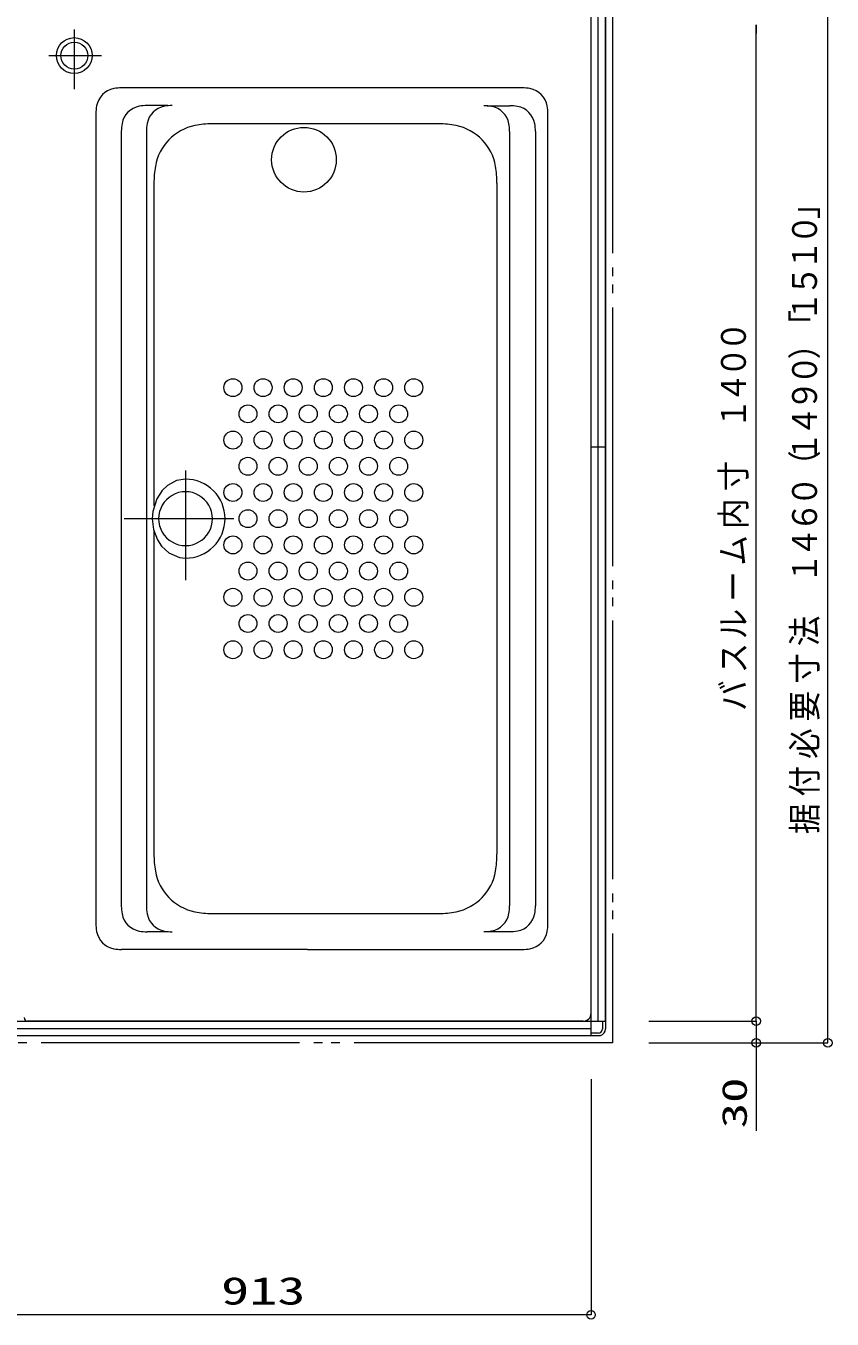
# Model space of a CAD drawing. Units: millimetres on the paper. Extents: x -305 to 305, y -152 to 152.
# Drawn here: x 23.2 to 79.4, y 11.8 to 101.9 of the extents above; entities that cross this region are included whole.
import ezdxf
from ezdxf.enums import TextEntityAlignment as Align

# ---------------------------------------------------------------- set-up
doc = ezdxf.new("R2010")
doc.units = ezdxf.units.MM
doc.linetypes.add('LONG_CHAIN', pattern=[21, 18, -1, 1, -1])
doc.linetypes.add('LONG_DOUBLE_CHAIN', pattern=[21.8, 18, -1, 0.6, -0.6, 0.6, -1])
doc.layers.add('0-0_0', color=7, linetype='Continuous', lineweight=9)
doc.layers.add('0-1_VIEW0001', color=7, linetype='Continuous', lineweight=9)
doc.styles.add('ＭＳ ゴシック', font='')
doc.styles.get('ＭＳ ゴシック').set_extended_font_data('MS Gothic')

# ---------------------------------------------------------------- blocks, each defined once
blk = doc.blocks.new('_ORIGIN')
at = {"layer": '0-0_0'}
blk.add_line((0, 0), (-1, 0), dxfattribs=at)
blk.add_circle((0, 0), 0.5, dxfattribs=at)

msp = doc.modelspace()

# ---------------------------------------------------------------- linework, layer by layer
at = {"layer": '0-1_VIEW0001', "linetype": 'LONG_DOUBLE_CHAIN'}
for p, q in [((64.066, 104.073), (64.066, 31.073)), ((64.066, 31.073), (17.491, 31.073))]:
    msp.add_line(p, q, dxfattribs=at)
at = {"layer": '0-1_VIEW0001'}
for p, q in [((62.566, 31.573), (62.566, 103.573)), ((63.566, 103.073), (63.566, 32.048)), ((79.066, 31.674), (79.066, 103.474)), ((62.566, 33.123), (62.566, 102.024)), ((63.066, 32.573), (63.066, 102.573)), ((74.066, 33.174), (74.066, 101.974)), ((74.068, 101.973), (74.068, 101.373)), ((57.768, 97.574), (29.864, 97.574)), ((28.066, 95.776), (28.066, 39.371)), ((33.092, 96.349), (31.64, 96.349)), ((55.324, 96.334), (56.899, 96.334)), ((59.566, 39.371), (59.566, 95.776)), ((51.968, 95.073), (36.163, 95.073)), ((29.842, 94.552), (29.842, 40.595)), ((31.592, 94.552), (31.592, 40.595)), ((56.897, 94.536), (56.897, 40.61)), ((58.697, 94.536), (58.697, 40.61)), ((32.116, 90.934), (32.116, 68.473)), ((56.016, 90.934), (56.016, 44.213)), ((62.566, 72.573), (63.566, 72.573)), ((32.116, 66.674), (32.116, 44.213)), ((36.163, 40.073), (51.968, 40.073)), ((33.092, 38.798), (31.64, 38.798)), ((55.324, 38.813), (56.899, 38.813)), ((42.816, 37.573), (29.864, 37.573)), ((42.816, 37.573), (57.768, 37.573)), ((74.066, 33.174), (74.066, 33.774)), ((62.016, 32.573), (23.316, 32.573)), ((63.166, 32.573), (63.566, 32.573)), ((63.362, 32.573), (63.362, 32.052)), ((66.606, 32.574), (74.066, 32.574)), ((74.066, 32.574), (74.066, 31.074)), ((-27.434, 32.073), (62.566, 32.073)), ((-27.434, 31.573), (62.566, 31.573)), ((17.491, 31.573), (63.222, 31.573)), ((62.566, 31.573), (62.566, 31.973)), ((63.062, 31.752), (62.566, 31.752)), ((66.606, 31.074), (79.066, 31.074)), ((74.066, 30.474), (74.066, 29.874)), ((62.566, 28.533), (62.566, 12.125)), ((61.966, 12.125), (17.491, 12.125))]:
    msp.add_line(p, q, dxfattribs=at)
at = {"layer": '0-1_VIEW0001', "linetype": 'LONG_CHAIN'}
for p, q in [((26.566, 101.637), (26.566, 97.481)), ((24.8, 99.824), (28.463, 99.824)), ((34.316, 70.938), (34.316, 63.302)), ((37.681, 67.573), (30.044, 67.573))]:
    msp.add_line(p, q, dxfattribs=at)
at = {"layer": '0-1_VIEW0001'}
for points in [[(-28.434, 32.573), (63.566, 32.573), (63.566, 102.573)], [(34.316, 70.323), (33.686, 70.221), (33.061, 69.889), (32.691, 69.543), (32.305, 68.959), (32.027, 68.074), (31.988, 67.573), (32.075, 66.829), (32.355, 66.091), (32.649, 65.654), (33.143, 65.198), (33.892, 64.869), (34.316, 64.823)], [(66.606, 31.074), (74.066, 31.074), (74.066, 24.949)]]:
    msp.add_lwpolyline(points, dxfattribs=at)
for centre, radius in [((26.566, 99.824), 1.25), ((26.566, 99.824), 0.94), ((37.616, 76.698), 0.625), ((39.716, 76.698), 0.625), ((41.816, 76.698), 0.625), ((43.916, 76.698), 0.625), ((46.016, 76.698), 0.625), ((48.116, 76.698), 0.625), ((50.216, 76.698), 0.625), ((38.666, 74.873), 0.625), ((40.766, 74.873), 0.625), ((42.866, 74.873), 0.625), ((44.966, 74.873), 0.625), ((47.066, 74.873), 0.625), ((49.166, 74.873), 0.625), ((37.616, 73.048), 0.625), ((39.716, 73.048), 0.625), ((41.816, 73.048), 0.625), ((43.916, 73.048), 0.625), ((46.016, 73.048), 0.625), ((48.116, 73.048), 0.625), ((50.216, 73.048), 0.625), ((38.666, 71.223), 0.625), ((40.766, 71.223), 0.625), ((42.866, 71.223), 0.625), ((44.966, 71.223), 0.625), ((47.066, 71.223), 0.625), ((49.166, 71.223), 0.625), ((37.616, 69.398), 0.625), ((39.716, 69.398), 0.625), ((41.816, 69.398), 0.625), ((43.916, 69.398), 0.625), ((46.016, 69.398), 0.625), ((48.116, 69.398), 0.625), ((50.216, 69.398), 0.625), ((38.666, 67.573), 0.625), ((40.766, 67.573), 0.625), ((42.866, 67.573), 0.625), ((44.966, 67.573), 0.625), ((47.066, 67.573), 0.625), ((49.166, 67.573), 0.625), ((37.616, 65.748), 0.625), ((39.716, 65.748), 0.625), ((41.816, 65.748), 0.625), ((43.916, 65.748), 0.625), ((46.016, 65.748), 0.625), ((48.116, 65.748), 0.625), ((50.216, 65.748), 0.625), ((38.666, 63.923), 0.625), ((40.766, 63.923), 0.625), ((42.866, 63.923), 0.625), ((44.966, 63.923), 0.625), ((47.066, 63.923), 0.625), ((49.166, 63.923), 0.625), ((37.616, 62.098), 0.625), ((39.716, 62.098), 0.625), ((41.816, 62.098), 0.625), ((43.916, 62.098), 0.625), ((46.016, 62.098), 0.625), ((48.116, 62.098), 0.625), ((50.216, 62.098), 0.625), ((38.666, 60.273), 0.625), ((40.766, 60.273), 0.625), ((42.866, 60.273), 0.625), ((44.966, 60.273), 0.625), ((47.066, 60.273), 0.625), ((49.166, 60.273), 0.625), ((37.616, 58.448), 0.625), ((39.716, 58.448), 0.625), ((41.816, 58.448), 0.625), ((43.916, 58.448), 0.625), ((46.016, 58.448), 0.625), ((48.116, 58.448), 0.625), ((50.216, 58.448), 0.625)]:
    msp.add_circle(centre, radius, dxfattribs=at)
at = {"layer": '0-1_VIEW0001', "linetype": 'LONG_DOUBLE_CHAIN'}
msp.add_circle((42.566, 92.573), 2.25, dxfattribs=at)
at = {"layer": '0-1_VIEW0001'}
for centre, radius, start, end in [((29.591, 96.049), 1.5, 100.47531, 169.52469), ((29.864, 94.574), 3, 90, 100.47531), ((57.768, 94.574), 3, 79.52469, 90), ((58.041, 96.049), 1.5, 10.47532, 79.52469), ((31.066, 95.776), 3, 169.52469, 180), ((31.367, 94.824), 1.5, 100.47531, 169.52469), ((31.64, 93.349), 3, 90, 100.47531), ((33.117, 94.824), 1.5, 100.47531, 169.52469), ((33.39, 93.349), 3, 90, 100.47531), ((55.099, 93.334), 3, 79.52469, 90), ((55.372, 94.809), 1.5, 10.47532, 79.52469), ((56.899, 93.334), 3, 79.52469, 90), ((57.172, 94.809), 1.5, 10.47532, 79.52469), ((56.566, 95.776), 3, 359.99999, 10.47532), ((32.842, 94.552), 3, 169.52469, 180), ((34.592, 94.552), 3, 169.52469, 180), ((35.666, 91.523), 3.5, 101.47834, 170.30368), ((36.163, 89.073), 6, 90, 101.47834), ((51.968, 89.073), 6, 78.52166, 90), ((52.466, 91.523), 3.5, 9.69632, 78.52166), ((53.897, 94.536), 3, 359.99999, 10.47532), ((55.697, 94.536), 3, 359.99999, 10.47532), ((39.116, 90.934), 7, 170.30367, 180), ((49.016, 90.934), 7, 359.99999, 9.69632), ((38.116, 91.026), 6, 180, 180.93075), ((34.316, 67.573), 2.75, 359.99995, 90), ((34.316, 67.573), 1.875, 359.99994, 180), ((34.316, 67.573), 1.875, 359.99994, 180), ((34.316, 67.573), 1.875, 359.99994, 180), ((34.316, 67.573), 1.875, 180, 0.00006), ((34.316, 67.573), 1.875, 180, 0.00006), ((34.316, 67.573), 1.875, 180, 0.00006), ((34.316, 67.573), 2.75, 270, 0.00005), ((39.116, 44.213), 7, 180, 189.69632), ((49.016, 44.213), 7, 350.30368, 0.00001), ((35.666, 43.623), 3.5, 189.69632, 258.52166), ((52.466, 43.623), 3.5, 281.47834, 350.30368), ((32.842, 40.595), 3, 180, 190.47531), ((34.592, 40.595), 3, 180, 190.47531), ((53.897, 40.61), 3, 349.52468, 0.00001), ((55.697, 40.61), 3, 349.52468, 0.00001), ((31.367, 40.323), 1.5, 190.47531, 259.52468), ((33.117, 40.323), 1.5, 190.47531, 259.52468), ((36.163, 46.073), 6, 258.52166, 270), ((51.968, 46.073), 6, 270, 281.47834), ((55.372, 40.338), 1.5, 280.47531, 349.52468), ((57.172, 40.338), 1.5, 280.47531, 349.52468), ((31.066, 39.371), 3, 180, 190.47531), ((29.591, 39.098), 1.5, 190.47531, 259.52468), ((31.64, 41.798), 3, 259.52469, 270), ((33.39, 41.798), 3, 259.52469, 270), ((55.099, 41.813), 3, 270, 280.47531), ((56.899, 41.813), 3, 270, 280.47531), ((58.041, 39.098), 1.5, 280.47531, 349.52468), ((56.566, 39.371), 3, 349.52468, 0.00001), ((29.864, 40.573), 3, 259.52469, 270), ((57.768, 40.573), 3, 270, 280.47531), ((23.316, 32.823), 0.25, 180, 270), ((62.016, 33.123), 0.55, 270, 0.00001), ((63.062, 32.052), 0.3, 270, 0), ((63.066, 32.048), 0.5, 288.19487, 0)]:
    msp.add_arc(centre, radius, start, end, dxfattribs=at)

# ---------------------------------------------------------------- block references
at = {"layer": '0-1_VIEW0001', "xscale": 0.6, "yscale": 0.6}
for p, rotation in [((74.066, 32.574), 270), ((74.066, 32.574), 270), ((79.066, 31.074), 270), ((74.066, 31.074), 90)]:
    msp.add_blockref('_ORIGIN', p, dxfattribs=dict(at, rotation=rotation))
msp.add_blockref('_ORIGIN', (62.566, 12.125), dxfattribs=at)

# ---------------------------------------------------------------- texts
at = {"layer": '0-1_VIEW0001', "style": 'ＭＳ ゴシック'}
for s, width, p in [('」', 0.9, (78.827, 88.447)), ('０', 0.9, (78.827, 86.657)), ('１', 0.9, (78.827, 84.868)), ('５', 0.9, (78.827, 83.079)), ('１', 0.9, (78.827, 81.29)), ('「', 0.9, (78.827, 79.981)), ('０', 0.9, (73.873, 79.199)), ('）', 0.9, (78.827, 78.673)), ('０', 0.9, (73.873, 77.41)), ('０', 0.9, (78.827, 76.883)), ('４', 0.9, (73.873, 75.621)), ('９', 0.9, (78.827, 75.094)), ('１', 0.9, (73.873, 73.832)), ('４', 0.9, (78.827, 73.305)), ('１', 0.9, (78.827, 71.516)), ('（', 0.9, (78.827, 70.207)), ('寸', 0.9, (73.873, 69.476)), ('０', 0.9, (78.827, 68.418)), ('内', 0.9, (73.873, 66.858)), ('６', 0.9, (78.827, 66.629)), ('ム', 0.9, (73.873, 64.302)), ('４', 0.9, (78.827, 64.84)), ('１', 0.9, (78.827, 63.05)), ('ー', 0.9, (73.873, 61.788)), ('ル', 0.9, (73.873, 59.171)), ('法', 0.9, (78.827, 58.694)), ('ス', 0.9, (73.873, 56.809)), ('寸', 0.9, (78.827, 56.077)), ('バ', 0.9, (73.873, 54.192)), ('要', 0.9, (78.827, 53.46)), ('必', 0.9, (78.827, 50.843)), ('付', 0.9, (78.827, 48.226)), ('据', 0.9, (78.827, 45.608)), ('30', 1.5, (73.941, 25.121))]:
    msp.add_text(s, height=1.73, rotation=90, dxfattribs=dict(at, width=width)).set_placement(p, align=Align.BOTTOM_LEFT)
at = {"layer": '0-1_VIEW0001', "style": 'ＭＳ ゴシック', "width": 1.5}
msp.add_text('913', height=1.921, dxfattribs=at).set_placement((36.794, 12.264), align=Align.BOTTOM_LEFT)

doc.saveas('drawing.dxf')
